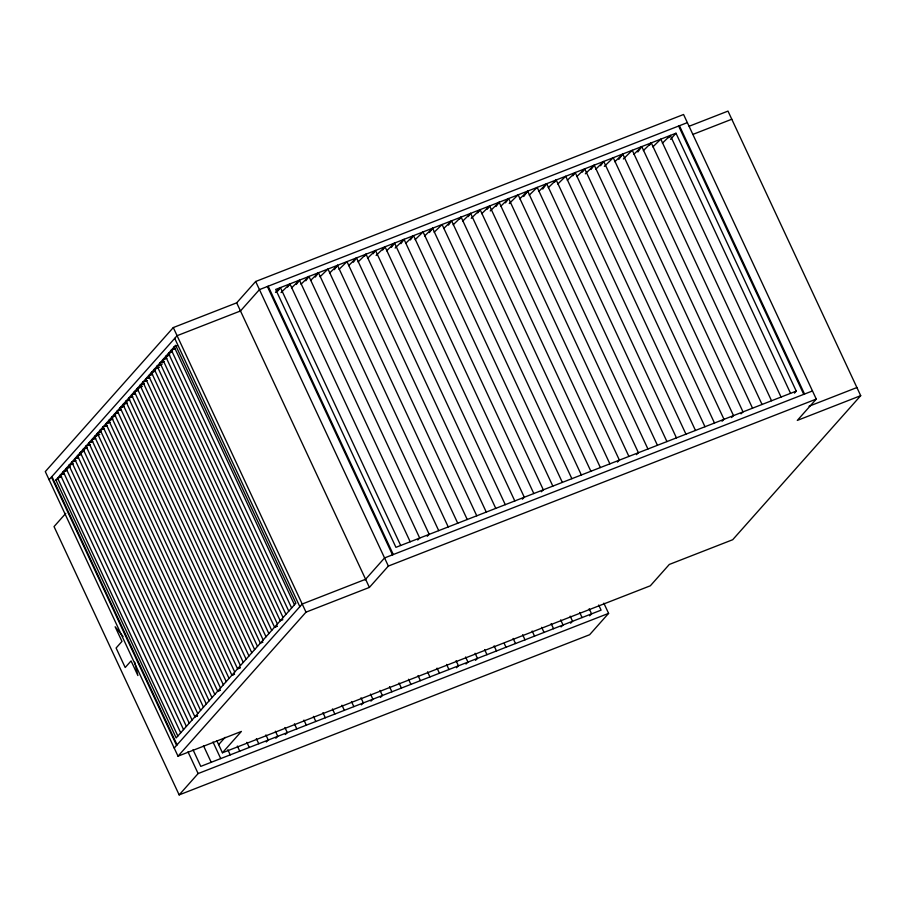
<?xml version="1.0" encoding="UTF-8"?>
<svg xmlns="http://www.w3.org/2000/svg" width="906" height="906" viewBox="0 0 906 906"><rect width="100%" height="100%" fill="white"/><g stroke="black" fill="none" stroke-linecap="round" stroke-linejoin="round"><path stroke-width="1.36" d="M668.741 137.689L670.304 135.447L790.564 393.34M278.063 290.837L279.637 288.674M287.564 287.123L289.931 283.884L410.192 541.777M296.285 284.495L298.652 281.256M305.798 280.792L308.957 276.455L429.218 534.359L427.236 536.284M315.311 277.077L318.459 272.751L438.719 530.644M334.325 269.66L337.485 265.322L457.745 523.226M353.34 262.23L356.5 257.904L476.76 515.797M364.427 256.353L366.013 254.19L486.273 512.094M373.147 253.725L375.514 250.486L495.775 508.379M382.66 250.022L385.027 246.772L505.288 504.665M391.381 247.395L393.748 244.144M400.894 243.68L404.042 239.354L524.302 497.247L522.332 499.183M410.395 239.965L413.555 235.639L533.815 493.532M429.421 232.548L432.57 228.221L552.83 486.114M448.436 225.13L451.596 220.792L571.856 478.685M459.523 219.252L461.097 217.089L581.358 474.982M468.243 216.625L470.61 213.374L590.871 471.267M477.756 212.91L480.123 209.66L600.372 467.553M487.258 209.195L488.844 207.032M495.978 206.568L499.138 202.242L619.398 460.135L617.416 462.071M505.491 202.853L508.651 198.527L628.9 456.42M523.713 196.523L527.666 191.109L647.926 449.002M542.739 189.094L546.68 183.68L666.941 441.584M554.608 182.14L556.193 179.977L676.454 437.87M572.841 175.798L575.208 172.548L695.468 430.452M582.354 172.095L584.721 168.844L704.981 426.737M591.074 169.456L594.234 165.13L714.483 423.023M600.576 165.753L602.943 162.502M618.809 159.411L622.75 153.997L743.011 411.89L741.04 413.827M637.824 151.993L641.776 146.579L762.037 404.472M649.704 145.028L651.278 142.865L771.538 400.758M689.183 126.24L727.994 111.098L860.7 395.673L797.303 420.418L816.272 399.082L683.566 114.496L255.662 281.494L236.693 302.83L173.295 327.564L45.3 471.607L178.006 756.182L241.392 731.436L222.434 752.784L216.851 740.814M49.094 479.738L177.089 335.696L240.486 310.962M55.889 480.033L175.628 345.288L295.888 603.181L176.149 737.926L55.889 480.033L58.471 479.025M239.965 311.539L259.444 289.614L687.36 122.627M65.776 513.374L54.043 526.59L179.161 794.902L589.636 634.721L608.594 613.373L603.838 603.158M670.576 139.32L675.989 133.227L796.249 391.12L794.449 393.147M174.212 748.05L302.208 604.019L365.605 579.274M178.006 756.182L306.002 612.15L369.399 587.405L388.357 566.069L816.272 399.082M218.64 744.653L225.13 737.348M365.084 579.851L384.563 557.937L812.478 390.95M179.161 794.902L198.12 773.565L608.594 613.373M860.7 395.673L732.705 539.716L669.308 564.449L650.338 585.786L222.434 752.784M275.481 292.423L280.43 287.587L400.69 545.491M281.041 292.581L289.931 283.884M291.539 287.904L299.444 280.169L419.705 538.062L417.723 539.999M301.052 284.19L308.957 276.455M310.554 280.475L318.459 272.751M320.067 276.772L327.972 269.037L448.232 526.93M329.58 273.057L337.485 265.322M339.082 269.342L346.987 261.619L467.247 519.512M348.595 265.639L356.5 257.904M358.108 261.925L366.013 254.19M367.61 258.21L375.514 250.486M376.137 255.469L385.027 246.772M386.635 250.792L394.54 243.057L514.801 500.961M395.152 248.051L404.042 239.354M405.65 243.374L413.555 235.639M415.163 239.66L423.068 231.925L543.328 489.829L541.346 491.754M424.665 235.945L432.57 228.221M434.178 232.242L442.083 224.507L562.343 482.4M443.691 228.527L451.596 220.792M453.193 224.813L461.097 217.089M462.706 221.109L470.61 213.374M471.222 218.357L480.123 209.66M481.72 213.68L489.625 205.956L609.885 463.849M490.248 210.939L499.138 202.242M500.746 206.262L508.651 198.527M509.263 203.522L518.153 194.824L638.413 452.717L636.442 454.642M519.761 198.844L527.666 191.109M529.263 195.13L537.179 187.395L657.428 445.288M538.776 191.415L546.68 183.68M548.289 187.701L556.193 179.977M557.79 183.997L565.706 176.262L685.955 434.155M567.303 180.283L575.208 172.548M576.816 176.568L584.721 168.844M585.333 173.827L594.234 165.13M595.831 169.15L603.736 161.415L723.996 419.319L722.025 421.245M604.347 166.41L613.249 157.712L733.509 415.605L731.527 417.541M614.846 161.732L622.75 153.997M623.373 158.98L632.263 150.283L752.524 408.187M633.872 154.303L641.776 146.579M643.373 150.6L651.278 142.865M652.886 146.885L660.791 139.15L781.051 397.055M662.399 143.171L670.304 135.447M266.296 741.957L268.267 740.032L265.888 734.925M275.809 738.254L277.78 736.318L275.401 731.21M285.311 734.54L287.293 732.603L284.903 727.507M361.381 704.857L363.363 702.92L360.984 697.813M370.894 701.142L372.876 699.206L370.486 694.098M380.407 697.427L382.377 695.502L379.999 690.395M456.477 667.745L458.459 665.808L456.069 660.701M465.99 664.03L467.96 662.105L465.582 656.997M475.491 660.327L477.473 658.39L475.095 653.283M561.074 626.929L563.056 624.993L560.678 619.885M570.587 623.215L572.558 621.278L570.18 616.171M589.602 615.797L591.584 613.86L589.194 608.753M174.212 346.885L176.806 345.832L174.212 346.885L294.473 604.778M291.619 607.983L171.37 350.09L175.254 348.504M288.776 611.188L168.516 353.283L172.412 351.709M285.934 614.381L165.673 356.488L169.569 354.903M162.831 359.693L166.715 358.108L162.831 359.693L283.091 617.586M282.842 619.727L280.248 620.78L159.988 362.887L163.873 361.313M277.406 623.985L157.146 366.092L162.333 363.986M277.191 626.205L274.552 627.19L154.303 369.286L159.479 367.179M271.709 630.383L151.449 372.491L155.345 370.916M268.867 633.588L148.607 375.696L152.502 374.11M266.024 636.793L145.764 378.889L149.649 377.315M263.182 639.987L142.922 382.094L146.806 380.509M140.079 385.299L143.963 383.714L140.079 385.299L260.339 643.192L262.933 642.139M257.485 646.386L137.236 388.493L142.412 386.386M254.643 649.591L134.382 391.698L138.278 390.112M251.8 652.796L131.54 394.891L135.436 393.317M248.957 655.989L128.697 398.096L132.582 396.522M246.115 659.194L125.855 401.301L129.739 399.716M243.272 662.399L123.012 404.495L126.897 402.921M240.418 665.593L120.17 407.7L124.054 406.115M237.576 668.798L240.169 667.745L237.576 668.798L117.316 410.905L121.211 409.319M234.733 672.003L114.473 414.099L118.369 412.524M234.529 674.211L231.891 675.197L111.631 417.304L115.515 415.718M229.048 678.401L108.788 420.509L112.672 418.923M226.206 681.595L105.945 423.702L109.83 422.128M223.352 684.8L103.103 426.907L106.987 425.322M220.509 688.005L100.249 430.101L104.145 428.527M97.406 433.306L101.302 431.72L97.406 433.306L217.666 691.199L220.305 690.213M214.824 694.404L94.564 436.511L99.751 434.404M211.981 697.609L91.721 439.704L95.606 438.13M209.139 700.802L88.879 442.909L92.763 441.324M206.285 704.007L86.036 446.114L89.921 444.529M203.442 707.201L83.182 449.308L87.078 447.734M200.6 710.406L80.34 452.513L84.235 450.928M197.757 713.611L77.497 455.707L81.393 454.133M74.654 458.912L78.539 457.337L74.654 458.912L194.915 716.805L197.553 715.819M192.072 720.01L71.812 462.117L75.696 460.531M189.229 723.215L68.969 465.31L72.854 463.736M186.376 726.408L66.115 468.515L70.011 466.93M183.533 729.613L63.273 471.72L67.169 470.135M180.69 732.807L60.43 474.914L64.326 473.34M177.848 736.012L57.588 478.119L61.472 476.533M274.552 627.19L277.145 626.137M231.891 675.197L234.484 674.143M217.666 691.199L220.26 690.145M194.915 716.805L197.508 715.751M675.989 133.227L275.673 289.444L395.933 547.337L796.249 391.12M692.977 134.371L731.788 119.23M809.035 406.228L856.906 387.541M171.37 350.09L175.322 348.606M168.516 353.283L172.48 351.811M165.673 356.488L169.626 355.005M159.988 362.887L163.941 361.415M157.146 366.092L161.098 364.608M154.303 369.286L158.256 367.813M151.449 372.491L155.413 371.018M148.607 375.696L152.57 374.212M145.764 378.889L149.716 377.417M142.922 382.094L146.874 380.622M137.236 388.493L141.189 387.021M134.382 391.698L138.346 390.214M131.54 394.891L135.504 393.419M128.697 398.096L132.65 396.624M125.855 401.301L128.493 400.316M123.012 404.495L126.965 403.023M120.17 407.7L124.122 406.228M117.316 410.905L121.279 409.421M114.473 414.099L118.437 412.626M111.631 417.304L115.583 415.82M108.788 420.509L112.74 419.025M105.945 423.702L109.898 422.23M103.103 426.907L107.055 425.424M100.249 430.101L104.213 428.629M94.564 436.511L98.516 435.027M91.721 439.704L95.674 438.232M88.879 442.909L91.517 441.924M86.036 446.114L89.988 444.631M83.182 449.308L87.146 447.836M80.34 452.513L84.303 451.029M77.497 455.707L81.449 454.234M71.812 462.117L75.764 460.633M68.969 465.31L72.922 463.838M66.115 468.515L70.079 467.043M63.273 471.72L67.237 470.237M60.43 474.914L64.383 473.442M57.588 478.119L61.529 476.658M123.046 636.476L115.141 626.771L121.97 641.403L116.104 648.005L125.198 667.518L131.076 660.916L137.893 675.548L134.734 662.207M679.432 125.719L804.551 394.042M678.639 126.025L803.758 394.348M598.707 605.038L601.086 610.146L200.77 766.374L193.035 749.772M579.693 612.467L582.071 617.575M551.165 623.6L553.543 628.707M541.652 627.303L544.03 632.411M532.15 631.018L534.529 636.125M522.637 634.732L525.016 639.84M513.124 638.436L515.514 643.543M504.212 643.43L506.001 647.258M494.11 645.865L496.488 650.972M484.597 649.568L486.986 654.676M446.567 664.415L448.946 669.523M268.165 286.217L393.283 554.54M267.372 286.523L392.491 554.846M437.054 668.13L439.433 673.237M255.662 281.494L388.357 566.069M427.541 671.833L429.931 676.941M418.04 675.548L420.418 680.655M236.693 302.83L369.399 587.405M408.527 679.262L410.905 684.37M399.014 682.965L401.403 688.073M389.512 686.68L391.89 691.788M351.471 701.527L353.85 706.635M173.295 327.564L306.002 612.15M174.722 338.368L299.841 606.68M341.958 705.23L344.348 710.338M332.457 708.945L334.835 714.053M322.944 712.66L325.322 717.767M313.431 716.363L315.82 721.47M303.929 720.077L306.307 725.185M294.416 723.792L296.794 728.9M256.375 738.639L258.765 743.735M246.874 742.342L249.252 747.45M237.361 746.057L239.739 751.165M227.848 749.772L230.237 754.868M212.989 741.991L220.724 758.582M203.476 745.695L211.211 762.297M187.995 751.844L198.12 773.565M51.936 476.533L177.055 744.845M51.461 477.066L176.579 745.378"/></g></svg>
